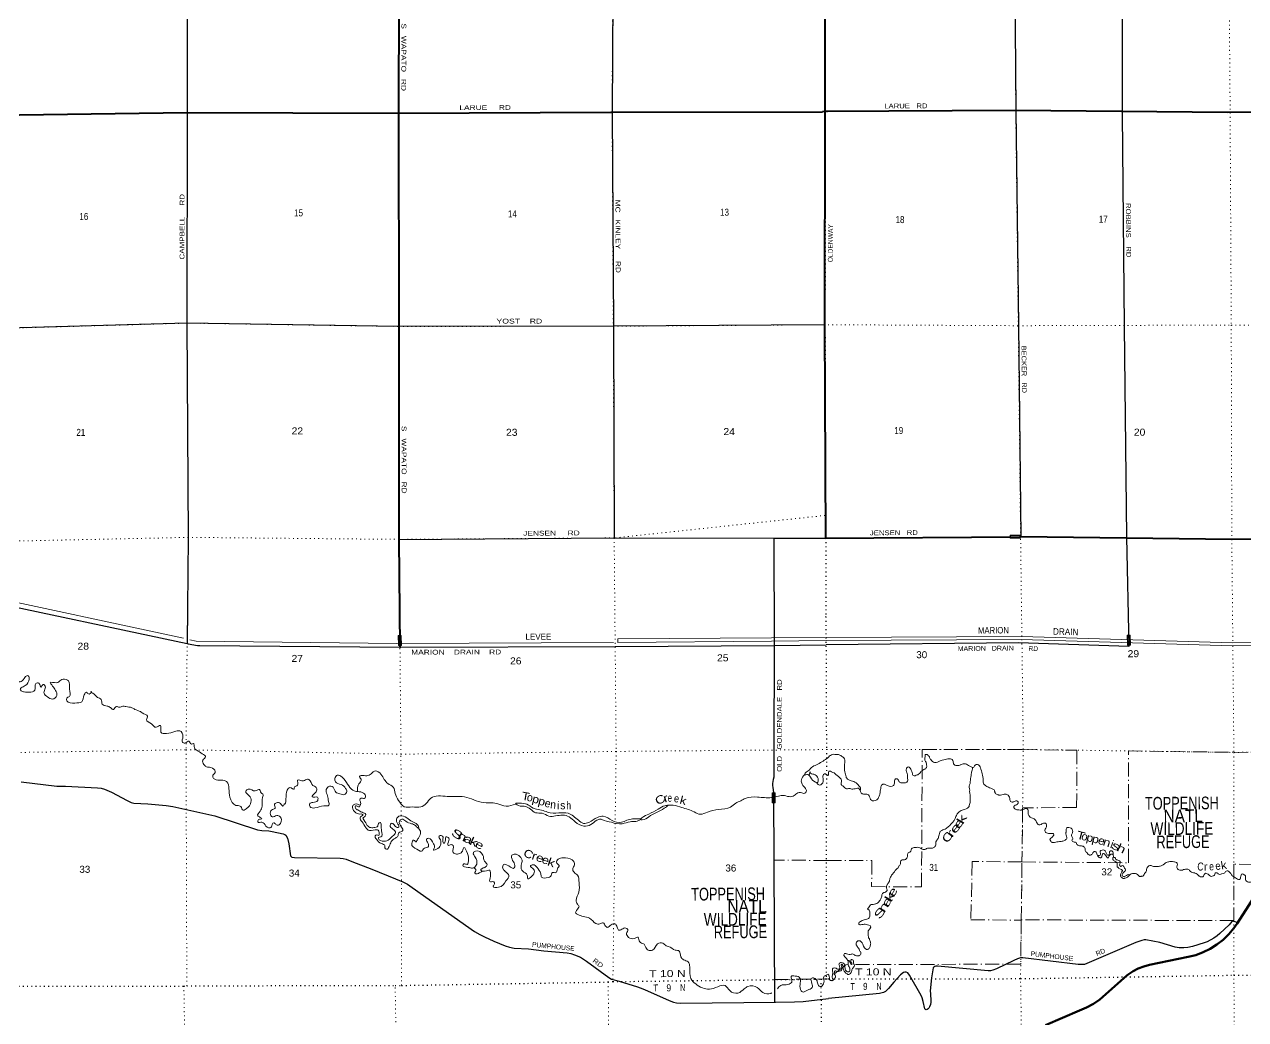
# Model space of a CAD drawing. Header units: feet. Extents: x -2 to 285336, y -549186 to -364975.
# Drawn here: x 138328 to 168835, y -439387 to -414513 of the extents above; entities that cross this region are included whole.
import ezdxf
from ezdxf.enums import TextEntityAlignment as Align

# ---------------------------------------------------------------- set-up
doc = ezdxf.new("R2010")
doc.units = ezdxf.units.FT
doc.header["$LTSCALE"] = 70
doc.linetypes.add('DOT_DASHED', pattern=[7.7, 5, -1.2, 0.3, -1.2])
doc.linetypes.add('DOTTED', pattern=[1.5, 0.3, -1.2])
for name, color, linetype, lineweight in [('20', 7, 'Continuous', 35), ('26', 7, 'Continuous', 40), ('27', 7, 'Continuous', 13), ('29', 7, 'Continuous', 25), ('31', 7, 'Continuous', 13), ('39', 7, 'Continuous', 13), ('41', 7, 'Continuous', 13), ('44', 7, 'DOT_DASHED', 13), ('6', 7, 'DOTTED', 25), ('61', 7, 'Continuous', 13), ('7', 7, 'DOTTED', 13)]:
    doc.layers.add(name, color=color, linetype=linetype, lineweight=lineweight)
doc.layers.add('30', color=7, linetype='Continuous')

msp = doc.modelspace()

# ---------------------------------------------------------------- linework, layer by layer
at = {"layer": '20', "lineweight": 70}
msp.add_lwpolyline([(163835.33, -439522.94), (164683.26, -439163.72), (164862.11, -439088.36), (165032.11, -438994.72), (165191.38, -438883.82), (165194.54, -438881.37), (165871.22, -438282.64), (165905, -438257.08), (166026.68, -438177.33), (166156.02, -438110.75), (166291.62, -438058.05), (166431.98, -438019.81), (167401.1, -437821.87), (167591.65, -437773.65), (167776.12, -437705.77), (167952.48, -437618.99), (168118.81, -437514.25), (168273.27, -437392.69), (168414.18, -437255.66), (168540, -437104.64), (168624.08, -436982.47), (169552.99, -435540.4)], dxfattribs=at)
at = {"layer": '26'}
for p, q in [((147688.44, -411617.92), (147672.47, -416728.9)), ((142393.71, -416713.19), (147672.47, -416728.9)), ((147672.47, -416728.9), (147681.2, -422061.59)), ((153009.65, -416710.65), (158263.1, -416695.08)), ((158336.4, -427351.6), (163205.08, -427319.79))]:
    msp.add_line(p, q, dxfattribs=at)
for points in [[(158332.79, -416711.21), (158331.01, -416679.61), (158328.98, -413974.02)], [(131650.67, -416839.89), (136998.02, -416789.52), (142393.71, -416713.19)], [(147672.47, -416728.9), (152974.4, -416710), (153009.65, -416710.65)], [(172444.32, -416704.58), (168385.98, -416719.1), (165737.02, -416688.5), (163086.3, -416668), (158339.83, -416690.51), (158263.1, -416695.08)], [(158345.22, -427351.52), (158327.4, -422048.02), (158332.79, -416711.21)], [(147681.2, -422061.59), (147679.48, -422089.35), (147683.95, -427384.22), (147707.88, -430076.66)], [(172437.06, -427364.69), (172410.16, -427364.85), (168492.18, -427388.43), (163216.83, -427319.68), (163205.08, -427319.79)]]:
    msp.add_lwpolyline(points, dxfattribs=at)
at = {"layer": '29'}
for p, q in [((142388.22, -411651.35), (142393.71, -416713.19)), ((153036.2, -411582.97), (153009.65, -416710.65)), ((142393.71, -416713.19), (142388.62, -421979.53)), ((158299.72, -422019.23), (158327.43, -422019.22)), ((157046.03, -427350.91), (158336.4, -427351.6))]:
    msp.add_line(p, q, dxfattribs=at)
for points in [[(165758.37, -411494.82), (165752.29, -416747.02), (165803.19, -422056.39), (165857.73, -427325.76), (165923.03, -430063.06), (163159.74, -429971.52), (158354.78, -430024.24)], [(163057.54, -411514.12), (163095.6, -416656.03), (163161.98, -422035.13), (163217.12, -427320.24)], [(153009.65, -416710.65), (153040.44, -422057.48), (153061.4, -427348.02)], [(147681.2, -422061.59), (142388.62, -421979.53), (137022.8, -422132.31)], [(142388.62, -421979.53), (142419.39, -427334.4), (142392.36, -429990.48)], [(158299.72, -422019.23), (153040.44, -422057.48), (147681.2, -422061.59)], [(147683.95, -427384.22), (153061.4, -427348.02), (157046.03, -427350.91)], [(157046.03, -427350.91), (157059.99, -430031.79), (157059.97, -430038.36)], [(137019.93, -428845.71), (137132.96, -428873.86), (142392.36, -429990.48)], [(142392.36, -429990.48), (142421.76, -429996.72), (142650.79, -430033.66), (142707.06, -430037.87), (147707.88, -430076.66)], [(147707.88, -430076.66), (147728.43, -430076.82), (153085.7, -430060.65), (157059.39, -430037.95)], [(157059.97, -430038.36), (157050.36, -432680.01), (157050.01, -433329.01), (157032.71, -433389.47), (157023.52, -433437.75), (157017.77, -433487.19), (157016.62, -433534.32), (157022.37, -433583.75), (157042.59, -433708.74), (157069.28, -438954.6)], [(157065.15, -430037.92), (157059.39, -430037.95), (158354.78, -430024.24)], [(138250.28, -433443.54), (139137.7, -433549.03), (139351.85, -433555.93), (140151.89, -433597.03), (140241.39, -433603.82), (140329.86, -433629.11), (140499.65, -433700.56), (140891.66, -433912.49), (140995.45, -433957.86), (141060.52, -433975.26), (141410.29, -433994.62), (141868.6, -434034.43), (142035.95, -434059.01), (143082.76, -434295.56), (144152.2, -434640.32), (144260.17, -434661.73), (144429.6, -434669.43), (144517.13, -434682.81), (144795.16, -434741.81), (144833.07, -434758.67), (144861.79, -434779.29), (144900.47, -434851.4), (144934.19, -434996.02), (144976.44, -435292.81), (145005.79, -435327.67), (145072.94, -435339.28), (146216.7, -435351.61), (146294.83, -435361.39), (146362.23, -435378.25), (146552.41, -435455.1), (146966.52, -435606.98), (147418.82, -435795.08), (147778.66, -435944.76), (147895.6, -436006.25), (148214.9, -436222.99), (149567.99, -437186.39), (149702.54, -437260.81), (149824.95, -437321.26), (150052.43, -437426.63), (150334.67, -437540.43), (150448.41, -437578.36), (150558.91, -437600.75), (150924.75, -437622.18), (151306.69, -437667.71), (151889.1, -437721.66), (151978.04, -437737.88), (152070.55, -437764.8), (152221.89, -437827.02), (152372.09, -437924.27), (152926.95, -438335.24), (152992.79, -438374.94), (153188.28, -438428.42), (153641.52, -438564.6), (153780.53, -438619.4), (153894.27, -438669.97), (154436.64, -438912.15), (154543.01, -438952.36), (154618.83, -438965), (154716.05, -438973.34), (157090.02, -438954.24), (157568.43, -438946.02), (157786.68, -438935.5), (158415.57, -438863.31)], [(168637.07, -436962.3), (168545.85, -436932.96), (168519.96, -436927.32), (168504.76, -436930.14), (168489, -436939.15), (168423.15, -437015.22), (168194.67, -437236.92), (168123.41, -437294.45), (168042.39, -437348.49), (167871.82, -437441.41), (167797.08, -437472.33), (167512.07, -437556.27), (167391.98, -437581.53), (167290.7, -437590.54), (167223.18, -437596.17), (167178.17, -437590.54), (167075.26, -437575.84), (166691.34, -437461.08), (166341.9, -437390), (166304.95, -437390.14), (166241.94, -437408.16), (166096.02, -437463.96), (164866.06, -437987.63), (164810.57, -438005.97), (164761.05, -438013.85), (164720.54, -438011.6), (164651.76, -438007.38), (163267.12, -437842.87), (163214.92, -437844.97), (163136.15, -437867.49), (163045.2, -437906.64), (162616.2, -438119.99), (162521.74, -438154.57), (162463.23, -438164.71), (162408.15, -438165.66), (161140.26, -438054.15), (161097.13, -438055.49), (161072.38, -438062.25), (161043.12, -438078.01), (161028.4, -438097.03), (160990.61, -438347.14), (160957.6, -438665.69), (160960.18, -438743.08), (160973.81, -438916.83), (160972.22, -438952.79), (160963.22, -439006.26), (160938.46, -439072.12), (160922.71, -439099.14), (160903.53, -439121.24), (160882.2, -439136.3), (160859.69, -439141.36), (160834.94, -439134.04), (160821.3, -439115.92), (160781.58, -438938.39), (160756.17, -438842.45), (160734.09, -438788.9), (160442.74, -438277.69), (160400.58, -438218.18), (160357.84, -438200.45), (160324.06, -438200.17), (160288.05, -438213.68), (160216.12, -438265.56), (160051.43, -438448.77), (159914.62, -438611.76), (159842.44, -438686.53), (159792.93, -438709.04), (159689.4, -438731.56), (158415.57, -438863.31)]]:
    msp.add_lwpolyline(points, dxfattribs=at)
at = {"layer": '31'}
for p, q in [((165878.76, -429780.8), (165953.73, -429778.97)), ((165884.85, -430030.73), (165878.76, -429780.8)), ((157005.11, -433717.85), (157080.11, -433717.18)), ((157007.37, -433967.84), (157005.11, -433717.85))]:
    msp.add_line(p, q, dxfattribs=at)
for points in [[(165953.73, -429778.97), (165959.82, -430028.9), (165884.85, -430030.73)], [(157080.11, -433717.18), (157082.37, -433967.17), (157007.37, -433967.84)]]:
    msp.add_lwpolyline(points, dxfattribs=at)
for points in [[(165892.65, -430022.53), (165886.94, -429788.59), (165945.92, -429787.15), (165951.63, -430021.09)], [(157072.18, -433725.24), (157013.17, -433725.77), (157015.29, -433959.77), (157074.3, -433959.24)]]:
    msp.add_lwpolyline(points, close=True, dxfattribs=at)
at = {"layer": '39'}
for p, q in [((158353.5, -429838.2), (156989.32, -429846.22)), ((158353.5, -429838.2), (163243.47, -429809.35)), ((158354.01, -429913.2), (163239.9, -429884.15))]:
    msp.add_line(p, q, dxfattribs=at)
for points in [[(142300.16, -429857.04), (137091.23, -428739.1), (137088.59, -428737.47)], [(156989.32, -429846.22), (153152.77, -429868.82), (153154.41, -429962.42), (156991.48, -429926.1), (158354.01, -429913.2)], [(163241.9, -429809.14), (168509.89, -429971.99), (172425.72, -429947.69)], [(153045.92, -429964.23), (147634.27, -429988.1), (142617.01, -429925.04), (142463.1, -429892.01)], [(163239.58, -429884.1), (168508.97, -430046.99), (172426.18, -430022.69)]]:
    msp.add_lwpolyline(points, dxfattribs=at)
for points in [[(143037, -433279.96), (143093.63, -433185.72), (142985.44, -433086.9), (142872.93, -433068.44), (142810.83, -433009.96), (142785.08, -432903.38), (142853.73, -432821.23), (142771.6, -432740.58), (142639.22, -432659.77), (142573.11, -432597.26), (142551.4, -432486.67), (142499.09, -432500.56), (142437.03, -432428.02), (142338.36, -432475.91), (142276.12, -432453.6), (142288.7, -432312.99), (142208.81, -432170.06), (142082.09, -432189.73), (141880.9, -432237.28), (141738.29, -432204.65), (141738.64, -432108.21), (141726.85, -432033.82), (141616.13, -432079.67), (141501.85, -431994.89), (141377.61, -431887.98), (141402.04, -431803.67), (141271.67, -431722.86), (141223.54, -431690.55), (141089.06, -431633.84), (141014.84, -431591.4), (140860.15, -431564.76), (140785.82, -431552.45), (140697.27, -431580.29), (140631.01, -431557.96), (140552.32, -431638.07), (140476.11, -431589.59), (140391.83, -431549.12), (140273.4, -431500.5), (140245.66, -431389.9), (140155.41, -431333.33), (140067.25, -431252.67), (139993.12, -431184.1), (139997.14, -431184.11), (139946.64, -431252.26), (139876.45, -431205.81), (139821.96, -431265.91), (139758.99, -431444.52), (139590.03, -431474.1), (139387.2, -431417.15), (139383.4, -431356.86), (139453.93, -431310.89), (139454.59, -431128.04), (139429.2, -430923.01), (139292.67, -430878.35), (139189.92, -430942.3), (139123.49, -430968.2), (138972.75, -430959.65), (139032.73, -431050.27), (139106.71, -431159.02), (139138.41, -431285.72), (139025.51, -431375.76), (138907.11, -431321.11), (138816.97, -431232.4), (138841.46, -431132.01), (138829.78, -431027.49), (138791.64, -431013.3), (138745.16, -431079.45), (138687.23, -430980.8), (138616.85, -430986.59), (138584.07, -431155.26), (138449.21, -431203.03), (138324.6, -431196.58), (138248.32, -431166.19), (138222.32, -431129.93), (138298.94, -431067.9), (138434.17, -430917.66), (138422.57, -430791.04), (138384.37, -430792.92), (138297.56, -430895.1), (138200.9, -430940.99), (138166.86, -430902.7), (138070.52, -430862.19), (137997.95, -430918.21), (137969.9, -430894), (137948.02, -430829.63), (137887.72, -430827.42), (137794.71, -430975.79), (137683.83, -431061.82), (137563.41, -431009.18), (137569.66, -430948.92), (137575.99, -430868.57)], [(158373.33, -432861.26), (158112.53, -433017.11), (157989.65, -433089.04), (157933.13, -433153.14), (157836.37, -433227.16), (157824.18, -433263.29), (157892.53, -433261.51), (157962.65, -433328.05), (158090.84, -433455.07), (158137.04, -433463.26), (158159.43, -433388.99), (158125.55, -433306.5), (158021.23, -433249.89), (157967.03, -433229.61), (157953.09, -433191.39), (157944.84, -433249.63), (157904.25, -433273.02)], [(158373.33, -432861.26), (158400.54, -432846.34), (158440.91, -432798.65), (158464.61, -432787.7), (158515.7, -432757.65), (158576.06, -432759.34), (158638.35, -432758.95), (158699.26, -432774.67), (158742.48, -432801.09), (158813.42, -432868.59), (158824, -432934.39), (158818.67, -433004.81), (158814.04, -433041.1), (158825.87, -433191.13), (158857.06, -433322.34), (158859.45, -433332.28), (158893.26, -433375.11), (158952.93, -433410.94), (159075.04, -433450.39), (159137.26, -433500.16), (159177.16, -433544.77), (159215.14, -433591.47), (159213.07, -433641.7), (159209.59, -433655.88), (159227.96, -433715.36), (159244.8, -433734.78), (159271.26, -433743.79), (159313.88, -433754.19), (159374.16, -433753.87), (159402.8, -433766.82), (159410.98, -433770.52), (159467.64, -433884.71), (159513.18, -433919.07), (159583.19, -433910.36), (159622.71, -433892.79), (159676.04, -433816.51), (159692.78, -433781.76), (159705.67, -433699), (159725.26, -433581.88), (159730.28, -433555.6), (159764.78, -433512.15), (159790.48, -433501.12), (159818.8, -433506.06), (159935.28, -433555.75), (160005.6, -433555.05), (160041.03, -433535.63), (160046.74, -433527.39), (160057.7, -433498.88), (160068.27, -433408.19), (160077.38, -433383.76), (160090.96, -433371.21), (160137.27, -433373.44), (160160.42, -433400.64), (160169.46, -433426.37), (160188.45, -433449.72), (160225.35, -433468.36), (160279.61, -433468.28), (160355.79, -433463.35), (160388.59, -433427.97), (160395.23, -433391.61), (160388.43, -433319.65), (160388.12, -433311.63), (160381.1, -433233.65), (160365.58, -433196.13), (160359.09, -433132.18), (160364.02, -433103.9), (160377.38, -433085.33), (160408.94, -433070.07), (160447.93, -433090.65), (160469.31, -433123.93), (160510.15, -433244.74), (160519.33, -433274.49), (160558.32, -433295.05), (160610.03, -433281.03), (160643.6, -433265.69), (160719.32, -433196.57), (160723.1, -433190.41), (160775.82, -433150.27), (160819.19, -433128.54), (160846.59, -433109.43), (160863.73, -433084.69), (160867.2, -433018.35), (160859.25, -432968.5), (160826.43, -432899.54), (160828.28, -432791.12), (160829.52, -432771.02), (160849.12, -432758.22), (160910.49, -432785.96), (160935.88, -432819.09), (160964.52, -432884.2), (160968.76, -432890.05), (161010.76, -432936.59), (161066.03, -432962.56), (161209.05, -432918.94), (161256.51, -432899.06), (161330.47, -432888.19), (161400.08, -432869.46)], [(161400.08, -432869.46), (161448.4, -432871.62), (161484.76, -432876.24), (161524.2, -432908.83), (161534.08, -432956.6), (161541.5, -432992.44), (161574.92, -433025.26), (161619.69, -433039.58), (161721.26, -433015.62), (161727.21, -433013.39), (161776.83, -432997.43), (161835.11, -432997.2), (161890.14, -433017.15), (161943.86, -433055.22), (162011.41, -433086.73)], [(150597.14, -433998.58), (150359.4, -434052), (150152.57, -433991.02), (150001.89, -433968.42), (149734.58, -433955.46), (149499.68, -433872.29), (149262.69, -433813.23), (148890.82, -433807.96), (148482.6, -433850.8), (148367.53, -433985.03), (148230.51, -434072.98), (148013.41, -434072.25), (147818.44, -434065.57), (147674.28, -433908.36), (147590.49, -433733.27), (147542.82, -433576.39), (147408.45, -433487.53), (147234.41, -433255.88), (147096.01, -433171.02), (146991.23, -433240.99), (146882.49, -433290.86), (146743.8, -433288.39), (146695.48, -433308.32), (146739.45, -433378.79), (146723.13, -433443.03), (146654.39, -433553.31), (146646.07, -433629.64), (146655.17, -433689.19)], [(158377.19, -433281.68), (158395.56, -433289.93), (158419.18, -433224.82), (158423.8, -433188.53), (158443.33, -433173.74), (158494.35, -433193.84), (158553.71, -433221.66), (158591.15, -433254.32), (158626.2, -433277.04), (158690.88, -433338.76), (158728.7, -433381.44), (158737.13, -433443.31), (158731.18, -433497.72), (158740.06, -433519.45), (158763.06, -433542.64), (158773.32, -433548.26), (158827.51, -433598.34), (158868.42, -433616.83), (158954.64, -433611.51), (158995.32, -433623.99), (159111.25, -433607.49), (159163.44, -433605.49), (159184.04, -433618.75), (159199.17, -433646.24), (159208.86, -433657.47)], [(161948.38, -433640.89), (161937.03, -433607.21), (161933.09, -433557.21), (161932.78, -433549.2), (161954.31, -433482.15), (161958.63, -433437.86), (161977, -433288.68), (161989.8, -433203.92), (162006.01, -433155.15), (162011.23, -433086.94)], [(162010.49, -433086.94), (162031.55, -433087.96), (162069.61, -433032.33), (162103.1, -433014.98), (162165.62, -433020.62), (162203.68, -433069.31), (162212.63, -433093.04), (162254.63, -433243.91), (162278.64, -433397.47), (162296.79, -433503.1), (162327.97, -433529.99), (162414.35, -433580.85), (162467.37, -433600.88), (162541.16, -433638.17), (162562.08, -433659.43), (162566.94, -433681.32), (162567.26, -433689.33), (162584.93, -433730.79), (162648.61, -433766.46), (162673.08, -433775.54), (162713.29, -433776.01), (162778.9, -433757.43), (162873.53, -433761.82), (162900.39, -433780.86), (162948.87, -433891.35), (162958.52, -433933.1), (163003.51, -433953.45), (163031.38, -433946.36), (163098.77, -433921.7), (163124.93, -433922.7), (163149.7, -433939.81), (163152.1, -433949.75), (163157.05, -433973.63), (163135.9, -433998.52), (163082.87, -434030.65), (163049.61, -434054), (163048.75, -434084.12), (163057.71, -434107.85), (163070.13, -434117.42), (163082.56, -434126.97), (163171.71, -434145.61), (163228.14, -434149.47), (163253.99, -434142.45)], [(146657.91, -433689.96), (146535.41, -433655.39), (146401.28, -433504.24), (146267.23, -433328.98), (146140.78, -433276.32), (146084.19, -433360.52), (146097.95, -433444.95), (146240.43, -433513.75), (146352.65, -433608.56), (146380.5, -433689.03), (146319.92, -433765.18), (146211.44, -433744.72), (146107.05, -433706.19), (146041.17, -433581.39), (145918.6, -433566.92), (145863.98, -433661.17), (145899.67, -433797.92), (145925.3, -433934.64), (145935.02, -434027.1), (145810.31, -434046.78), (145580.97, -434096.24), (145464.48, -434067.72), (145456.73, -433987.32), (145535.24, -433957.44), (145654.01, -433911.63), (145648.29, -433825.21), (145581.95, -433827), (145519.67, -433816.74), (145574.23, -433736.55), (145632.86, -433646.33), (145574.9, -433553.71), (145562.85, -433551.66), (145466.83, -433420.73), (145402.67, -433376.31), (145297.97, -433422.18), (145153.31, -433401.6), (145146.81, -433530.17), (145076.3, -433572.13), (145064.03, -433628.35), (144959.65, -433587.81), (144895.08, -433653.9), (144860.07, -433884.85), (144829.51, -433997.27), (144827.52, -433991.24), (144797.16, -434047.39), (144723.01, -433984.86), (144624.57, -433968.45), (144572.17, -434004.44), (144595.95, -434098.96), (144525.46, -434134.89), (144470.85, -434227.13), (144520.76, -434321.74), (144629.45, -434285.94), (144719.77, -434322.41), (144731.3, -434469.12), (144676.82, -434525.2), (144612.55, -434508.91), (144556.41, -434468.54), (144516.06, -434508.59), (144499.76, -434570.82), (144421.27, -434594.67), (144315.13, -434483.8), (144262.97, -434455.5), (144158.47, -434447.11), (144178.79, -434386.9), (144259.27, -434367.08), (144221.2, -434332.79), (144155.01, -434292.38), (144213.72, -434180.06), (144266.44, -434055.66), (144269.06, -433886.89), (144261.58, -433732.15), (144259.57, -433732.14), (144203.62, -433639.52), (144094.96, -433671.31), (143920.24, -433624.51), (143857.73, -433676.54), (143963.75, -433819.56), (143987.4, -433950.24), (143870.19, -434118.63), (143775.61, -434148.45), (143749.72, -434082.05), (143715.66, -434049.79), (143613.2, -434033.37), (143463.17, -433829.93), (143435.81, -433614.85), (143386.17, -433445.9), (143325.99, -433411.54), (143157.17, -433400.92), (143036.82, -433330.2), (143037, -433279.96)], [(157822.62, -433260.13), (157737.26, -433395.61), (157758.97, -433506.19), (157843.01, -433612.97), (157860.84, -433683.35), (157828.51, -433729.46), (157715.99, -433715.02), (157645.61, -433720.81), (157560.94, -433788.84), (157436.21, -433814.54), (157273.5, -433783.86), (157126.66, -433809.48), (156989.86, -433837.16), (156642.14, -433825.94), (156336.46, -433859.07), (156223.68, -433916.96), (156098.82, -433980.84), (155965.8, -434074.83), (155668.07, -434136.12), (155394.45, -434199.5), (155215.33, -434255.16), (155060.76, -434196.37), (154749.58, -434084.82), (154538.71, -434029.86), (154418.11, -434027.44)], [(158127.67, -433469.93), (158197.12, -433527.76), (158251.5, -433497.8), (158280.15, -433357.25), (158292.57, -433258.83), (158336.86, -433240.9), (158362.9, -433267.11), (158377.19, -433281.68)], [(146657.91, -433689.96), (146796.49, -433724.58), (146852.44, -433817.2), (146816.11, -433857.26), (146737.72, -433854.99), (146705.4, -433897.07), (146727.27, -433963.45), (146725.09, -434011.67), (146704.92, -434027.68)], [(159405.42, -437167.37), (159460.99, -437097.02), (159470.17, -437074.6), (159456.73, -437039), (159391.67, -437019.44), (159328.69, -437001.8), (159278.67, -437007.73), (159216.7, -437016.13), (159182.27, -437009.44), (159175.39, -436987.63), (159184.04, -436951.18), (159189.98, -436948.94), (159278.5, -436899.4), (159399.92, -436868.65), (159431.17, -436845.38), (159449.62, -436802.54), (159452.09, -436762.32), (159450.08, -436710.23), (159421.36, -436643.13), (159396.58, -436626.02), (159395.88, -436607.99), (159415.41, -436593.2), (159449.52, -436539.72), (159482.56, -436510.36), (159530.72, -436508.52), (159590.46, -436494.17), (159598.41, -436491.86), (159651.75, -436467.75), (159692.11, -436420.05), (159714.95, -436387.07), (159745.82, -436301.62), (159763.49, -436238.75), (159790.74, -436215.63), (159810.65, -436210.85), (159867.77, -436180.57), (159879.03, -436160.07), (159871.7, -436126.25), (159861.28, -436064.46), (159885.35, -436011.36), (159887.13, -436005.28), (159936.52, -435931.15), (159943.38, -435900.8), (159964.69, -435827.75), (159993.01, -435780.52), (160084.85, -435660.62), (160105.85, -435631.73), (160152.61, -435593.82), (160171.22, -435554.98), (160217.22, -435497.04), (160216.97, -435438.87), (160235.65, -435402.04), (160317.62, -435390.86), (160356.91, -435367.27), (160390.1, -435289.76), (160391.72, -435279.68), (160394.26, -435241.45), (160405.61, -435222.96), (160476.07, -435174.11), (160488.03, -435119.48), (160509.41, -435100.6), (160559.19, -435088.65), (160673.66, -435086.26), (160757.72, -435129.17), (160798.32, -435139.65), (160891.48, -435105.98), (160929.61, -435104.51), (161015.9, -435101.2), (161074.79, -435064.83), (161087.99, -435042.24), (161100.33, -434945.48), (161124.72, -434900.39), (161130.43, -434892.15), (161167.94, -434822.5), (161181.91, -434767.79), (161199.58, -434704.92), (161216.72, -434680.18), (161246.04, -434658.99), (161352.71, -434610.75), (161395.78, -434581.01), (161436.69, -434547.34), (161496.19, -434474.83), (161553.92, -434408.4), (161585.41, -434338.98), (161609.48, -434285.9), (161660.96, -434213.69), (161670.69, -434205.3), (161684.2, -434190.73), (161780.99, -434146.89), (161915.06, -434079.54), (161928.56, -434064.98), (161933.57, -434038.7), (161957.57, -433931.45), (161953.95, -433889.45), (161958.8, -433807.01), (161943.36, -433719.32), (161939.66, -433675.33), (161948.38, -433640.89)], [(146712.95, -434031.72), (146582.4, -434001.14), (146527.96, -434047.18), (146575.68, -434190), (146708.14, -434248.71), (146774.45, -434256.97), (146788.45, -434277.11), (146748.16, -434299.08), (146711.83, -434339.14), (146761.71, -434443.79), (146855.67, -434584.76), (146915.74, -434651.26), (147086.62, -434647.82), (147162.98, -434654.1), (147192.92, -434714.48), (147180.61, -434782.76), (147124.38, -434766.49), (147090.11, -434794.51), (147119.95, -434879), (147242.18, -434987.91), (147332.45, -435038.45), (147332.26, -435090.69), (147376.34, -435131.02), (147438.92, -435058.9), (147493.63, -434938.52), (147596.48, -434848.45), (147658.95, -434806.47), (147677.36, -434720.13), (147782.09, -434664.22), (147748.24, -434575.7), (147700.53, -434428.86), (147757, -434378.81), (147855.32, -434427.37), (147995.81, -434490.13), (148104.16, -434544.74), (148176.33, -434599.24), (148176.46, -434563.07), (148110.41, -434484.48), (147979.99, -434417.74), (147839.64, -434318.81), (147682.89, -434304.22), (147624.33, -434376.36), (147658.06, -434499.04), (147677.88, -434577.47), (147643.68, -434583.38), (147563.51, -434518.82), (147493.28, -434482.41), (147462.94, -434534.55), (147534.98, -434625.21), (147600.99, -434715.85), (147520.25, -434806), (147381.12, -434922.07), (147310.74, -434929.87), (147174.31, -434857.08), (147174.38, -434836.99), (147230.72, -434821.1), (147249.37, -434668.46), (147239.84, -434525.77), (147211.94, -434457.36), (147175.65, -434487.37), (147143.19, -434569.65), (147080.81, -434585.51), (146984.31, -434589.21), (146894.04, -434536.66), (146808.12, -434395.72), (146778.13, -434349.41), (146822.47, -434319.42), (146854.86, -434257.24), (146766.59, -434206.71), (146654.23, -434148.06), (146596.1, -434103.66), (146600.33, -434045.41), (146644.52, -434053.59), (146696.73, -434069.84), (146718.97, -434035.76)], [(153725.35, -434368.71), (153520.3, -434372.04), (153377.46, -434403.71), (153240.58, -434455.49), (153007.56, -434410.5), (152788.83, -434305.29), (152641.97, -434334.93), (152430.46, -434456.79), (152293.67, -434482.45), (152167.31, -434405.67), (151908.63, -434230), (151675.47, -434223.19), (151398.13, -434202.16), (151247.55, -434151.42), (151084.84, -434120.74), (150918.34, -434023.73), (150749.65, -433978.96), (150598.83, -433992.52), (150713.21, -434049.17), (150839.82, -434057.63), (150968.22, -434128.38), (151098.57, -434215.22), (151259.33, -434229.83), (151427.93, -434300.72), (151775.79, -434275.76), (151934.42, -434322.51), (152088.76, -434445.6), (152301.47, -434548.78), (152478.5, -434513.21), (152629.66, -434403.21), (152714.19, -434375.36), (152754.35, -434387.55), (152993.32, -434456.67), (153260.55, -434491.72), (153459.74, -434442.16), (153606.51, -434434.62), (153724.97, -434385.2)], [(154420.12, -434027.45), (154313.29, -434105.45), (153928.57, -434319.16), (153761.45, -434392.94), (153721.28, -434382.76), (153753.58, -434346.7), (153928.82, -434248.83), (154156.43, -434125.02), (154329.61, -434041.21), (154418.11, -434027.44)], [(163255.77, -434136.36), (163281.94, -434137.36), (163321.45, -434119.8), (163377.73, -434119.64), (163396.55, -434138.98), (163404.43, -434186.82), (163400.42, -434239.14), (163409.76, -434272.89), (163426.74, -434296.32), (163486.87, -434344.16), (163533.8, -434362.42), (163593.93, -434410.27), (163615.78, -434455.58), (163674.44, -434517.53), (163718.44, -434511.82), (163726.39, -434509.5), (163767.68, -434485.85), (163805.58, -434478.37), (163856.44, -434494.48), (163866.09, -434536.24), (163844.56, -434603.27), (163822.1, -434646.27), (163818.94, -434668.46), (163838.39, -434703.83), (163858.92, -434715.08), (163911.95, -434735.11), (163998.24, -434731.79), (164026.56, -434736.73), (164047.56, -434759.99), (164042.31, -434780.26), (164019.39, -434811.23), (164015.61, -434817.4), (163945.91, -434886.28), (163956.65, -434903.92), (163980.34, -434945.15), (164005.04, -434960.25), (164035.3, -434963.1), (164153, -434940.53), (164227.18, -434935.67), (164272.95, -434923.88), (164347.97, -434888.9), (164370.97, -434859.93), (164367.89, -434831.95), (164351.59, -434774.39), (164349.13, -434710.29), (164352.44, -434692.11), (164363.32, -434609.43), (164380.61, -434588.7), (164418.74, -434587.24), (164477.64, -434603.04), (164492.15, -434614.51), (164513.91, -434657.81), (164515.53, -434699.88), (164487.98, -434767.15), (164491.53, -434807.14), (164512.91, -434840.42), (164516.23, -434874.4), (164497.25, -434903.22), (164514.62, -434936.67), (164557.3, -434949.07), (164567.41, -434950.68), (164606.08, -434963.25), (164619.97, -435010.86), (164648.69, -435025.8), (164689.52, -435042.3), (164778.44, -435054.93), (164813.56, -435079.66), (164828.69, -435159.33), (164844.2, -435196.86), (164879.09, -435215.58), (164900.79, -435256.88), (164911.05, -435262.5), (164939.61, -435273.44), (164975.73, -435272.06), (165019.95, -435220.2), (165029.29, -435201.78), (165054.92, -435188.76), (165079.08, -435189.84), (165101.77, -435205.02), (165117.29, -435242.54), (165147.62, -435299.56), (165215.62, -435343.1), (165240.86, -435320.05), (165269.96, -435240.7), (165285.78, -435234.06), (165331.32, -435268.43), (165357.02, -435309.58), (165402.72, -435347.95), (165414.45, -435339.46), (165426.88, -435296.86), (165430.66, -435290.69), (165457.67, -435261.57), (165507.69, -435255.63), (165519.96, -435261.19), (165526.75, -435280.99), (165534.63, -435328.83), (165523.28, -435347.32)], [(148176.37, -434600.15), (148224.19, -434705.89), (148181.51, -434832.33), (148134.98, -434914.56), (148110.74, -434946.62), (148058.64, -434902.24), (148004.06, -434984.44), (148128.17, -435129.53), (148272.76, -435168.19), (148299.08, -435118.04), (148405.77, -435076.21), (148418.17, -434983.82), (148372.31, -434881.19), (148424.67, -434855.25), (148548.79, -434994.31), (148570.56, -435088.82), (148546.24, -435142.99), (148656.92, -435111.21), (148727.68, -435000.94), (148720.02, -434896.43), (148686.17, -434805.89), (148756.59, -434790.06), (148786.61, -434826.32), (148778.23, -434918.72), (148810.17, -434981.12), (148844.63, -434900.86), (148863.03, -434816.53), (148931.25, -434852.93), (148908.65, -434985.47), (148912.48, -435037.72), (148986.96, -435009.84), (149035.11, -435036.13), (149032.52, -435194.85), (149096.67, -435243.29), (149197.2, -435239.61), (149273.83, -435173.56), (149308.31, -435087.27), (149394.23, -435232.23), (149419.65, -435427.22), (149389.2, -435507.49), (149308.84, -435495.16), (149280.57, -435531.23), (149411.05, -435581.91), (149525.56, -435600.37), (149555.74, -435592.44), (149626.43, -435502.26), (149588.87, -435327.32), (149543.03, -435218.67), (149593.45, -435174.63), (149782.05, -435273.72), (149823.7, -435428.57), (149889.7, -435519.21), (149829.16, -435583.31), (149752.66, -435615.2), (149736.4, -435663.37), (149756.45, -435679.51), (149754.44, -435679.5), (149824.79, -435679.74), (149951.52, -435656.05), (149975.37, -435730.48), (149952.69, -435887.13), (149954.52, -435937.36), (150053, -435943.72), (150074.92, -435996.04), (150038.52, -436056.2), (150175.12, -436080.77), (150358.63, -435922.65), (150431.48, -435788.27), (150339.4, -435681.47), (150277.38, -435600.89), (150295.79, -435512.54), (150426.33, -435547.14), (150564.85, -435597.83), (150579.15, -435535.59), (150525.33, -435408.83), (150507.72, -435278.16), (150580.18, -435250.28), (150762.45, -435433.73), (150733.86, -435556.21), (150775.63, -435676.9), (150887.83, -435779.75), (150905.61, -435866.21), (150998.29, -435808.25), (151067.12, -435675.87), (151045.2, -435623.56), (150969.09, -435546.95), (151031.52, -435515.01), (151135.79, -435585.68), (151225.69, -435740.7), (151249.5, -435825.17), (151414.3, -435837.78)], [(151414.3, -435837.78), (151470.69, -435807.83), (151517.28, -435709.53), (151605.72, -435713.85), (151644.25, -435619.54), (151684.76, -435535.29), (151618.71, -435458.71), (151663.22, -435378.49), (151787.98, -435344.75), (152010.93, -435395.73), (152070.78, -435520.51), (152026.23, -435610.78), (152058.05, -435703.31), (152144.23, -435775.93), (152183.74, -435966.95), (152180.87, -436202.03), (152111.77, -436408.75), (152141.6, -436499.27), (152185.61, -436557.69), (152118.9, -436659.94), (152102.58, -436726.19), (152152.71, -436758.51), (152291.23, -436809.2), (152443.85, -436851.91), (152606.19, -436987.08), (152702.66, -436993.43), (152783.16, -436967.58), (152847.18, -437052.18), (152885.26, -437082.45), (152986.02, -437014.47), (153080.58, -436992.69), (153134.55, -437075.25), (153172.48, -437149.72), (153250.95, -437129.89), (153351.57, -437098.08), (153399.68, -437136.42), (153371.18, -437234.78), (153423.09, -437331.4), (153559.68, -437359.99), (153658.29, -437330.18), (153700.08, -437446.86), (153792.38, -437493.38), (153838.39, -437555.83), (153910.41, -437650.5), (154020.97, -437650.88), (154142.15, -437494.56), (154278.91, -437476.93), (154363.09, -437545.53), (154415.31, -437559.77), (154585.84, -437650.76), (154686.27, -437673.2), (154729.96, -437822.04), (154794.03, -437892.58), (154906.42, -437941.18), (154950.17, -438071.93), (154979.27, -438361.36), (155099.39, -438496.39), (155438.64, -438628.13), (155651.95, -438564.55), (155830.96, -438537.02), (155947.1, -438661.99), (156153.92, -438724.97), (156311.11, -438616.99), (156403.79, -438559.04), (156634.87, -438585.93), (156777.14, -438710.99), (156974.06, -438731.74), (157000.34, -438718.6)], [(165133.1, -435275.66), (165187.38, -435288), (165208.28, -435257.1), (165207.36, -435233.07), (165203.19, -435177.05), (165252.36, -435149.08), (165317.04, -435158.63), (165351.62, -435221.51), (165366.83, -435251.01), (165397.93, -435275.9), (165422.97, -435271.93), (165439.92, -435270.28), (165433.13, -435198.31), (165438.69, -435186.06), (165462.23, -435171.11), (165468.17, -435168.87), (165517.25, -435191.07), (165525.28, -435242.93), (165521.01, -435260.27)], [(165535.51, -435330.05), (165565.04, -435335.69), (165583.72, -435351.02), (165594.99, -435382.69), (165607.34, -435390.24), (165686.84, -435419.29), (165701.28, -435428.77), (165703.97, -435446.72), (165695.64, -435543.34), (165722.35, -435558.37), (165747.89, -435543.34), (165784.02, -435541.95), (165792.82, -435561.68), (165832.03, -435640.42), (165825.32, -435674.79), (165819.45, -435679.02), (165780.71, -435716.63), (165750.84, -435775.95), (165755.39, -435789.83), (165788.2, -435806.62), (165857.73, -435785.9), (165913.16, -435763.71), (165940.35, -435772.75)], [(149556.87, -435592.86), (149607.81, -435646.86), (149595.59, -435689.02), (149581.37, -435731.16), (149641.62, -435745.43), (149689.96, -435721.48), (149763.97, -435680.56)], [(165523.28, -435347.32), (165522.67, -435383.47), (165539.73, -435408.89), (165631.03, -435483.63), (165636.68, -435577.7), (165646.79, -435579.33), (165672.02, -435608.45), (165754.16, -435653.45), (165758.63, -435665.31), (165745.27, -435683.88), (165743.5, -435689.97), (165708.07, -435761.55), (165713.78, -435805.47), (165732.77, -435828.81), (165774.07, -435857.32), (165800.31, -435860.32), (165828.02, -435849.23), (165869.62, -435833.59), (165926.12, -435787.29), (165951.28, -435762.23), (166006.47, -435734.04), (166060.74, -435733.96), (166109.35, -435744.13), (166216.34, -435808.24), (166222.28, -435806), (166246.44, -435807.08), (166283.72, -435783.58), (166313.97, -435734.27), (166344.93, -435702.99), (166365.46, -435609.91), (166394.01, -435568.68), (166442.95, -435534.71), (166513.96, -435552.04), (166598.78, -435562.83), (166662.92, -435558.36), (166742.5, -435537.24), (166801.39, -435500.87), (166848.16, -435462.96), (166909.68, -435442.55), (166917.71, -435442.25), (166973.75, -435436.08), (167042.36, -435443.47), (167084.81, -435449.87), (167124.11, -435478.46), (167131.36, -435510.27), (167121.4, -435564.83), (167126.96, -435604.74), (167150.11, -435631.94), (167193.03, -435650.36), (167227.37, -435655.05), (167287.04, -435638.72), (167374.95, -435625.32), (167411.54, -435635.95), (167457.62, -435684.34), (167565.6, -435722.32), (167573.71, -435724.02), (167626.96, -435750.06), (167660.62, -435788.89), (167687.4, -435805.92), (167730.24, -435822.33), (167770.22, -435816.78), (167792.99, -435781.81), (167813.52, -435740.89), (167835.21, -435730.02), (167879.98, -435744.36), (167912.86, -435763.15), (167935.94, -435788.36), (167978.85, -435806.77), (168028.63, -435794.82), (168036.5, -435790.51), (168056.03, -435775.72), (168072.31, -435728.95), (168100.03, -435717.85), (168144.56, -435726.17), (168144.8, -435732.19), (168213.95, -435753.6), (168245.6, -435740.35), (168299.47, -435730.26), (168351.65, -435676.09), (168393.48, -435666.46), (168420.27, -435683.49), (168464.35, -435731.96), (168511.11, -435798.37), (168535.82, -435813.48)], [(168534.96, -435813.54), (168636.69, -435875.81), (168683.23, -435884.05), (168702.91, -435873.27), (168711.57, -435836.82), (168721.22, -435774.26), (168748.22, -435745.14), (168803.41, -435769.1), (168817.77, -435776.57), (168834.21, -435890.3), (168859.68, -435925.43), (168906.84, -435949.7), (168939.11, -435952.48), (169008.41, -435925.74), (169033.35, -435894.69), (169056.89, -435879.74), (169064.76, -435875.43), (169106.21, -435855.78), (169162.47, -435855.63), (169176.22, -435847.07), (169188.79, -435808.47), (169218.28, -435791.29), (169266.44, -435789.45), (169299.79, -435768.1), (169305.04, -435695.67), (169327.42, -435598.51), (169353.43, -435543.34), (169408.16, -435503.13), (169447.14, -435471.54), (169681.9, -435430.34)], [(158411.52, -438252.52), (158423.26, -438276.47), (158438.54, -438360.15), (158443.57, -438386.04), (158502.92, -438413.85), (158518.97, -438413.23), (158538.35, -438394.43), (158563.58, -438371.39), (158582.41, -438338.57), (158589.28, -438308.21), (158582.18, -438280.39), (158554.15, -438231.32), (158567.58, -438214.75), (158564.42, -438184.78), (158570.29, -438180.54), (158573.99, -438172.37), (158634.81, -438186.08), (158664.91, -438184.93), (158720.56, -438168.74), (158745.33, -438133.69), (158746.18, -438103.56), (158747.02, -438073.43), (158731.27, -438029.9), (158730.74, -438015.88), (158742.47, -438007.4), (158746.25, -438001.24), (158758.67, -438010.79), (158780.21, -438100.24), (158807.32, -438177.44), (158840.97, -438216.28), (158847.3, -438224.06), (158880.33, -438246.86), (158921.01, -438259.34), (158964.24, -438233.6), (158985.3, -438206.72), (159008.22, -438123.57), (159055.91, -438057.54), (159060.39, -438017.24), (159054.06, -438009.46), (159043.09, -437985.81), (159033.99, -437905.91), (159027.73, -437900.13), (159011.29, -437890.73), (158991.06, -437887.5), (158975.41, -437898.13), (158972.16, -437918.32), (158981.42, -437950.07), (158983.66, -437955.99), (158995.4, -437999.68), (158977.34, -438000.38), (158961.9, -437964.86), (158938.35, -437927.65), (158919.68, -437912.31), (158899.45, -437909.08), (158878.3, -437881.8), (158804.66, -437796.36), (158796.02, -437780.64), (158804.89, -437750.21), (158830.29, -437731.17), (158866.79, -437739.81), (158872.97, -437743.57), (158933.79, -437757.28), (158977.86, -437753.58), (159011.74, -437746.27), (159083.53, -437783.63), (159140.33, -437797.5), (159170.28, -437792.34), (159197.83, -437777.23), (159224.84, -437748.11), (159225.78, -437719.98), (159193.28, -437659.03), (159180, -437627.44), (159122.49, -437543.39), (159109.36, -437515.81), (159107.81, -437475.74), (159132.36, -437434.67), (159136.15, -437428.5), (159157.75, -437415.63), (159206.23, -437421.8), (159241.42, -437448.53), (159293.76, -437554.85), (159300.48, -437572.66), (159340.3, -437615.26), (159369.1, -437632.22), (159387.24, -437633.53), (159416.79, -437618.34), (159437.94, -437593.45), (159463.33, -437522.26), (159469.96, -437485.89), (159451.05, -437412.38), (159448.82, -437406.46), (159437.23, -437366.78), (159416.16, -437341.51), (159411.14, -437315.62), (159404.73, -437201.5), (159405.42, -437167.37)], [(158548.56, -438385.03), (158521.28, -438369.01), (158512.71, -438355.29), (158511.87, -438281.09), (158519.81, -438174.46), (158517.79, -438122.37), (158535.08, -438101.65), (158589.19, -438097.56), (158658.73, -438128.99), (158678.8, -438128.22), (158694.08, -438107.57), (158695.24, -438085.45), (158678.72, -438021.89), (158683.35, -437985.6), (158691.14, -437979.28), (158698.93, -437972.96), (158700.71, -437966.87), (158734.59, -437959.55), (158791.55, -437977.43), (158812.94, -438010.71), (158828.54, -438102.39), (158872, -438186.99), (158910.51, -438195.55), (158934.36, -438188.61), (158949.4, -438109.79), (158942.62, -438089.98), (158914.74, -438044.91), (158910.88, -437996.92), (158903.1, -437911.47)], [(157138.27, -438618.46), (157222.04, -438533.65), (157403.04, -438512.16), (157495.74, -438448.17), (157491.99, -438373.82), (157482.17, -438309.48), (157582.73, -438297.77), (157703.15, -438348.4), (157710.76, -438468.99), (157718.18, -438637.79), (157762.2, -438694.2), (157891.01, -438650.43), (158005.82, -438588.52), (158002.18, -438484.03), (157986.56, -438357.39), (158056.95, -438347.58), (158129.06, -438418.15), (158156.85, -438516.7), (158214.98, -438563.11), (158291.63, -438491.03), (158303.94, -438422.75), (158300.3, -438316.25), (158360.76, -438274.26), (158411.92, -438253.35)]]:
    msp.add_spline(points, degree=3, dxfattribs=at)
at = {"layer": '44'}
msp.add_line((163231.31, -436902.29), (163249.42, -435447.23), dxfattribs=at)
for points in [[(158391.82, -435409.58), (159500.69, -435411.48), (159491.69, -436064.52), (160738.77, -436071.83), (160758.88, -432638.86), (163284.29, -432636.05), (164622.39, -432655.76), (164615.02, -434082.6), (163264.09, -434095.67), (163249.42, -435447.23)], [(163249.42, -435447.23), (165906.65, -435466.91), (165909.19, -432695.08), (165906.76, -432672.87), (168548.06, -432707.22), (173886.38, -432667.24), (173868.94, -434077.79), (175269.11, -434087.19), (175255.32, -434766.77), (172587.35, -434772.65), (172593.36, -434119.12), (171184.42, -434144.66), (171179.27, -435515.45), (168544.16, -435505.54), (168538.86, -436913.71), (163231.34, -436893.75)], [(158391.82, -435409.58), (157049.3, -435400.52), (157065.62, -438386.6), (158410.49, -438370.97)], [(163249.42, -435447.23), (162008.11, -435433.23), (161972.89, -436894.05), (163231.31, -436902.29)], [(163231.31, -436902.29), (163216.97, -438000.27), (158847.42, -438014.36), (158412.18, -438371.89)]]:
    msp.add_lwpolyline(points, dxfattribs=at)
at = {"layer": '6'}
msp.add_line((158412.18, -438371.89), (158526.52, -438371.69), dxfattribs=at)
for points in [[(158329, -414228.05), (158332.79, -416711.21), (158327.49, -422018.25), (158345.21, -427350.67), (158350.16, -429316.37), (158349.77, -429312.91)], [(158350.16, -429316.37), (158363.22, -432626.14), (158353.75, -438371.55)], [(158563.13, -438371.63), (163215.85, -438363.56), (168545.71, -438276.6), (173822.67, -438256.38), (176661.1, -437941.41), (179334.95, -437911.86), (184614.49, -437882.79), (189886.07, -437854.59), (190091.67, -437854.57)], [(126727.97, -438179.7), (129143.33, -438551.93), (131722.4, -438562.6), (131794.75, -438566.86), (137027.38, -438552.27), (137135.95, -438548.62), (142312.25, -438547.91), (142384.64, -438540.11), (147589.09, -438537.49), (147751.93, -438534.02), (152910.45, -438446.85), (153029.09, -438437.2), (158227.72, -438374.28), (158353.75, -438371.55), (158412.18, -438371.89)], [(158227.72, -438374.28), (158235.84, -443877.76), (158288.94, -449172.42), (158311.89, -454466.99), (158354.67, -457260.3)]]:
    msp.add_lwpolyline(points, dxfattribs=at)
at = {"layer": '61'}
for p, q in [((162954, -427282.05), (163204, -427282.05)), ((163204, -427282.05), (163204, -427357.05)), ((147667.68, -429789.45), (147742.68, -429788.57)), ((147670.62, -430039.43), (147667.68, -429789.45))]:
    msp.add_line(p, q, dxfattribs=at)
for points in [[(163204, -427357.05), (162954, -427357.05), (162954, -427282.05)], [(147742.68, -429788.57), (147745.62, -430038.55), (147670.62, -430039.43)]]:
    msp.add_lwpolyline(points, dxfattribs=at)
for points in [[(162962, -427349.05), (162962, -427290.05), (163196, -427290.05), (163196, -427349.05)], [(147734.77, -429796.65), (147675.76, -429797.35), (147678.52, -430031.34), (147737.53, -430030.64)]]:
    msp.add_lwpolyline(points, close=True, dxfattribs=at)
at = {"layer": '7'}
for p, q in [((158336.39, -427351.66), (162954.01, -427321.32)), ((147740.12, -434553.29), (147739.61, -434382.17)), ((147751.93, -438534.02), (147740.54, -434696.88)), ((153085, -434478.52), (153029.09, -438437.2))]:
    msp.add_line(p, q, dxfattribs=at)
for points in [[(163246.4, -429808.27), (163214.78, -427318.66), (163157.58, -422046.4), (163094.42, -416687.88), (163057.54, -411514.12)], [(168409.18, -411475.57), (168449.5, -416718.18), (168477.64, -422027.39), (168491.66, -427381.74), (168516.71, -429969.64)], [(142388.22, -411651.35), (142393.71, -416713.19), (142388.62, -421979.53), (142419.39, -427334.4), (142365.9, -432642.77), (142384.64, -438540.11)], [(147739.33, -434288.45), (147734.77, -432753.22), (147683.95, -427384.22), (147681.2, -422061.59), (147672.47, -416728.9), (147688.43, -411617.92)], [(153036.2, -411582.97), (153009.65, -416710.65), (153040.44, -422057.48), (153061.4, -427348.02), (153110.33, -432684.87), (153085.63, -434433.78)], [(158263.1, -416695.08), (153009.65, -416710.65), (147672.47, -416728.9), (142393.71, -416713.19), (136998.02, -416789.52), (131650.67, -416839.89), (126610.56, -416840.03)], [(158263.1, -416695.08), (163087.56, -416663.26), (168450.29, -416718.96), (172902.01, -416699.26)], [(126640, -422190.82), (131715.69, -422174.78), (137022.8, -422132.31), (142388.62, -421979.53), (147681.2, -422061.59), (153040.44, -422057.48), (158299.72, -422019.23)], [(158299.72, -422019.23), (163157.57, -422044.04), (168477.65, -422028.18), (172400.91, -422019.73), (179167.6, -422057.24), (184449.81, -422014.63), (189831.29, -422024.35), (189962.45, -422016.61)], [(158332.51, -426786.5), (153061.4, -427348.02), (147683.95, -427384.22), (142419.39, -427334.4), (137116.04, -427447.21), (131728.51, -427491.41), (126669.28, -427511.43)], [(163203.02, -427319.68), (163215.71, -427319.6), (168491.63, -427377.07), (173766.17, -427348.91), (179226.19, -427282.67), (184543.87, -427300.37), (189860.34, -427262.3), (190004.23, -427260.52)], [(163401.85, -454164), (163368.11, -451734.79), (163356.19, -449103.75), (163301.87, -443817.62), (163213.99, -438363.57), (163282.33, -432636.08), (163247.38, -429884.75)], [(168517.46, -430047.95), (168543.22, -432707.63), (168543.73, -438261.24), (168585.03, -443765.91), (168638.36, -449075.37), (168690.45, -454149.57)], [(126698.44, -432811.34), (131759.31, -432836.23), (137080.73, -432729.52), (142365.9, -432642.77), (147734.77, -432753.22), (153110.33, -432684.87), (158364.48, -432638.03), (158372.74, -432636.58)], [(158372.74, -432636.58), (163284.19, -432635.14), (168543.22, -432708.57), (173882.81, -432667.01), (174909.35, -432676.34)], [(142312.25, -438547.91), (142396.91, -444007.44), (142440.94, -449032.83), (142449.77, -454339.4), (142455.95, -457364.04)], [(147718.78, -457330.92), (147692.35, -454354.99), (147843.52, -449271.98), (147844.56, -449009.03), (147748, -449006.44), (147689.96, -443962.92), (147589.09, -438537.49)], [(152910.45, -438446.85), (152974.93, -443928.41), (152975.82, -449208.84), (153053.37, -454413.17)]]:
    msp.add_lwpolyline(points, dxfattribs=at)

# ---------------------------------------------------------------- texts
at = {"layer": '27'}
for s, height, rotation, width, p in [('S   WAPATO   RD', 120, 269.821, 1.3, (147747.98, -414485.91)), ('LARUE     RD', 120, 0.196, 1.3, (149194.6, -416653.69)), ('LARUE   RD', 120, 0.272, 1.2, (159808.7, -416613.54)), ('OLDENWAY', 120.3, 89.635, 0.95, (158519.61, -420457.33)), ('S   WAPATO   RD', 120, 270.048, 1.3, (147751.91, -424547.92)), ('JENSEN   RD', 120, 0.519, 1.2, (159450.35, -427283.78))]:
    msp.add_text(s, height=height, rotation=rotation, dxfattribs=dict(at, width=width)).set_placement(p)
at = {"layer": '30'}
for s, rotation, width, p in [('CAMPBELL     RD', 89.945, 1.25, (142324.63, -420390.43)), ('MC   KINLEY     RD', 270.33, 1.3, (153092.22, -418893.67)), ('ROBBINS    RD', 270.549, 1.2, (165843.69, -418978.72)), ('YOST    RD', 0.044, 1.35, (150120.68, -421989.72)), ('BECKER   RD', 270.598, 1.15, (163237.33, -422547.19)), ('JENSEN     RD', 0.386, 1.3, (150787.04, -427293.33)), ('MARION    DRAIN    RD', 0.173, 1.3, (147990.66, -430265.19)), ('MARION   DRAIN', 0.629, 1.1, (161642.5, -430176.18)), ('RD', 358.103, 0.85, (163413.16, -430169.42)), ('OLD   GOLDENDALE   RD', 89.969, 1.2, (157248.8, -433194.3)), ('RD', 323.474, 1.2, (152510.84, -437939.92))]:
    msp.add_text(s, height=120, rotation=rotation, dxfattribs=dict(at, width=width)).set_placement(p)
for s, rotation, p in [('PUMPHOUSE', 354.208, (151004.92, -437566.51)), ('PUMPHOUSE', 353.224, (163460.36, -437795.34)), ('RD', 23.062, (165123.49, -437801.95))]:
    msp.add_text(s, height=120, rotation=rotation, dxfattribs=at).set_placement(p)
at = {"layer": '41'}
for s, height, rotation, p in [('LEVEE', 150, 0.253, (150845.11, -429893.94)), ('r', 200, 0.961, (167794.42, -435664.09))]:
    msp.add_text(s, height=height, rotation=rotation, dxfattribs=at).set_placement(p)
for s, height, rotation, width, p in [('MARION', 160.5, 0.519, 0.9, (162151.02, -429740.67)), ('DRAIN', 160.5, 358.229, 0.95, (164022.46, -429762.91)), ('C', 200, 57.528, 1.4, (161398.44, -434992.63)), ('r', 200, 55.516, 1.8, (161500.26, -434857.48)), ('C', 200, 355.941, 0.8, (167624.17, -435655.14)), ('e', 200, 4.075, 0.8, (167932.23, -435660.8)), ('e', 200, 7.088, 0.9, (168091.19, -435651.01)), ('k', 200, 9.204, 1.05, (168235.28, -435639.18))]:
    msp.add_text(s, height=height, rotation=rotation, dxfattribs=dict(at, width=width)).set_placement(p)
for s, rotation, width, p in [('T', 349.924, 1.2, (150833.12, -433904.06)), ('p', 346.49, 1.15, (151080.93, -433976.16)), ('C', 28.497, 1.3, (154257.67, -433975.26)), ('r', 19.053, 1.3, (154379.58, -433946.07)), ('e', 359.85, 0.7, (154453.01, -433942.93)), ('e', 353.921, 0.85, (154610.17, -433958.97)), ('k', 345.43, 1.2, (154761.03, -434004.92)), ('p', 346.183, 1.15, (151230.38, -434028.59)), ('n', 354.772, 0.95, (151528.36, -434109.03)), ('s', 1.092, 0.95, (151778.28, -434130.14)), ('h', 0.137, 0.8, (151926.79, -434135.27)), ('e', 56.58, 1.6, (161744.14, -434541.65)), ('k', 59.42, 1.7, (161830.23, -434426.79)), ('S', 326.524, 1.65, (149086.49, -434837.83)), ('n', 334.59, 1.45, (149227.26, -434900.86)), ('e', 51.187, 1.8, (161659.57, -434658.58)), ('T', 345.305, 1.3, (164695.96, -434884.36)), ('a', 336.722, 1.4, (149376.26, -434969.6)), ('k', 336.71, 1.45, (149516.57, -435038.98)), ('e', 333.729, 1.35, (149654.28, -435105.78)), ('o', 345.305, 1.05, (164791.23, -434906.08)), ('p', 346.274, 1.15, (164925.17, -434939.09)), ('p', 346.274, 1.15, (165065.91, -434973.47)), ('e', 342.973, 1.1, (165208.27, -435010.92)), ('n', 342.973, 1.25, (165342.28, -435051.96)), ('s', 335.126, 1.55, (165558.08, -435140.98)), ('h', 335.126, 1.4, (165691.65, -435202.9)), ('C', 335.866, 1.2, (150878.48, -435338.09)), ('r', 342.541, 1.25, (151038.08, -435391.69)), ('e', 337.556, 1.25, (151172.18, -435436.67)), ('e', 340.556, 1.2, (151317.65, -435492.5)), ('k', 340.634, 1.35, (151459.52, -435553.81)), ('k', 60.765, 1.65, (160031.33, -436365.56)), ('e', 60.765, 1.45, (160101.97, -436242.88)), ('n', 57.968, 1.65, (159873.01, -436629.63)), ('a', 57.968, 1.65, (159960.12, -436491.29)), ('S', 53.667, 1.7, (159777.68, -436781.42))]:
    msp.add_text(s, height=200, rotation=rotation, dxfattribs=dict(at, width=width)).set_placement(p, align=Align.CENTER)
for s, rotation, p in [('o', 347.358, (150937.86, -433929.96)), ('e', 347.557, (151381.86, -434078.42)), ('i', 358.739, (151661.7, -434132.03)), ('i', 339.613, (165466.75, -435098.74))]:
    msp.add_text(s, height=200, rotation=rotation, dxfattribs=at).set_placement(p, align=Align.CENTER)
at = {"layer": '44'}
for s, height, width, p in [('TOPPENISH', 318.2, 0.75, (166322.16, -434142.06)), ('NATL', 318.2, 0.9, (166788.57, -434456.93)), ('WILDLIFE', 318.1, 0.8, (166461.45, -434776.77)), ('REFUGE', 318.2, 0.75, (166607.98, -435105.42)), ('TOPPENISH', 318.2, 0.75, (154986.57, -436412.98)), ('NATL', 318.2, 0.9, (155894.34, -436718.83)), ('WILDLIFE', 318.1, 0.8, (155301.5, -437043.19)), ('REFUGE', 318.2, 0.75, (155551.61, -437358.31))]:
    msp.add_text(s, height=height, rotation=0.397, dxfattribs=dict(at, width=width)).set_placement(p)
at = {"layer": '6'}
for s, rotation, width, p in [('T 10 N', 0.693, 1.3, (153935.82, -438330.44)), ('T 10 N', 0.099, 1.3, (159079.76, -438282.8)), ('T', 0.693, 0.85, (154037.94, -438685.56)), ('9', 0.693, 0.9, (154367.32, -438682.5)), ('N', 0.693, 0.7, (154706.75, -438671.03)), ('T', 0.099, 0.8, (158963.81, -438649.28)), ('9', 0.099, 0.85, (159279.81, -438644.05)), ('N', 0.099, 0.7, (159609.92, -438643.41))]:
    msp.add_text(s, height=175, rotation=rotation, dxfattribs=dict(at, width=width)).set_placement(p)
at = {"layer": '7'}
for s, width, p in [('15', 0.85, (145065.49, -419310.03)), ('14', 0.85, (150406.92, -419336.1)), ('13', 0.85, (155708, -419294.73)), ('16', 0.85, (139702.29, -419400.4)), ('18', 0.85, (160092, -419479.05)), ('17', 0.85, (165168.77, -419467.03)), ('21', 0.85, (139626.22, -424798)), ('22', 1.1, (145003.44, -424761.13)), ('23', 1.1, (150359.52, -424796.13)), ('24', 1.1, (155791.71, -424779.09)), ('19', 0.85, (160061, -424750.05)), ('20', 1.1, (166045.25, -424791.27)), ('28', 1.1, (139654.49, -430141.54)), ('29', 1.1, (165888.79, -430328.82)), ('27', 1.1, (145000.69, -430447.07)), ('26', 1.1, (150459.67, -430508.98)), ('25', 1.1, (155631.23, -430431.8)), ('30', 1.05, (160608.12, -430354.1)), ('33', 1.05, (139700.65, -435717.94)), ('34', 1.05, (144933, -435811.98)), ('36', 1.05, (155838.83, -435685.93)), ('31', 0.85, (160935.08, -435671.03)), ('32', 1.05, (165231.33, -435782.38)), ('35', 1.05, (150466.28, -436107.51))]:
    msp.add_text(s, height=175, dxfattribs=dict(at, width=width)).set_placement(p)

doc.saveas('drawing.dxf')
